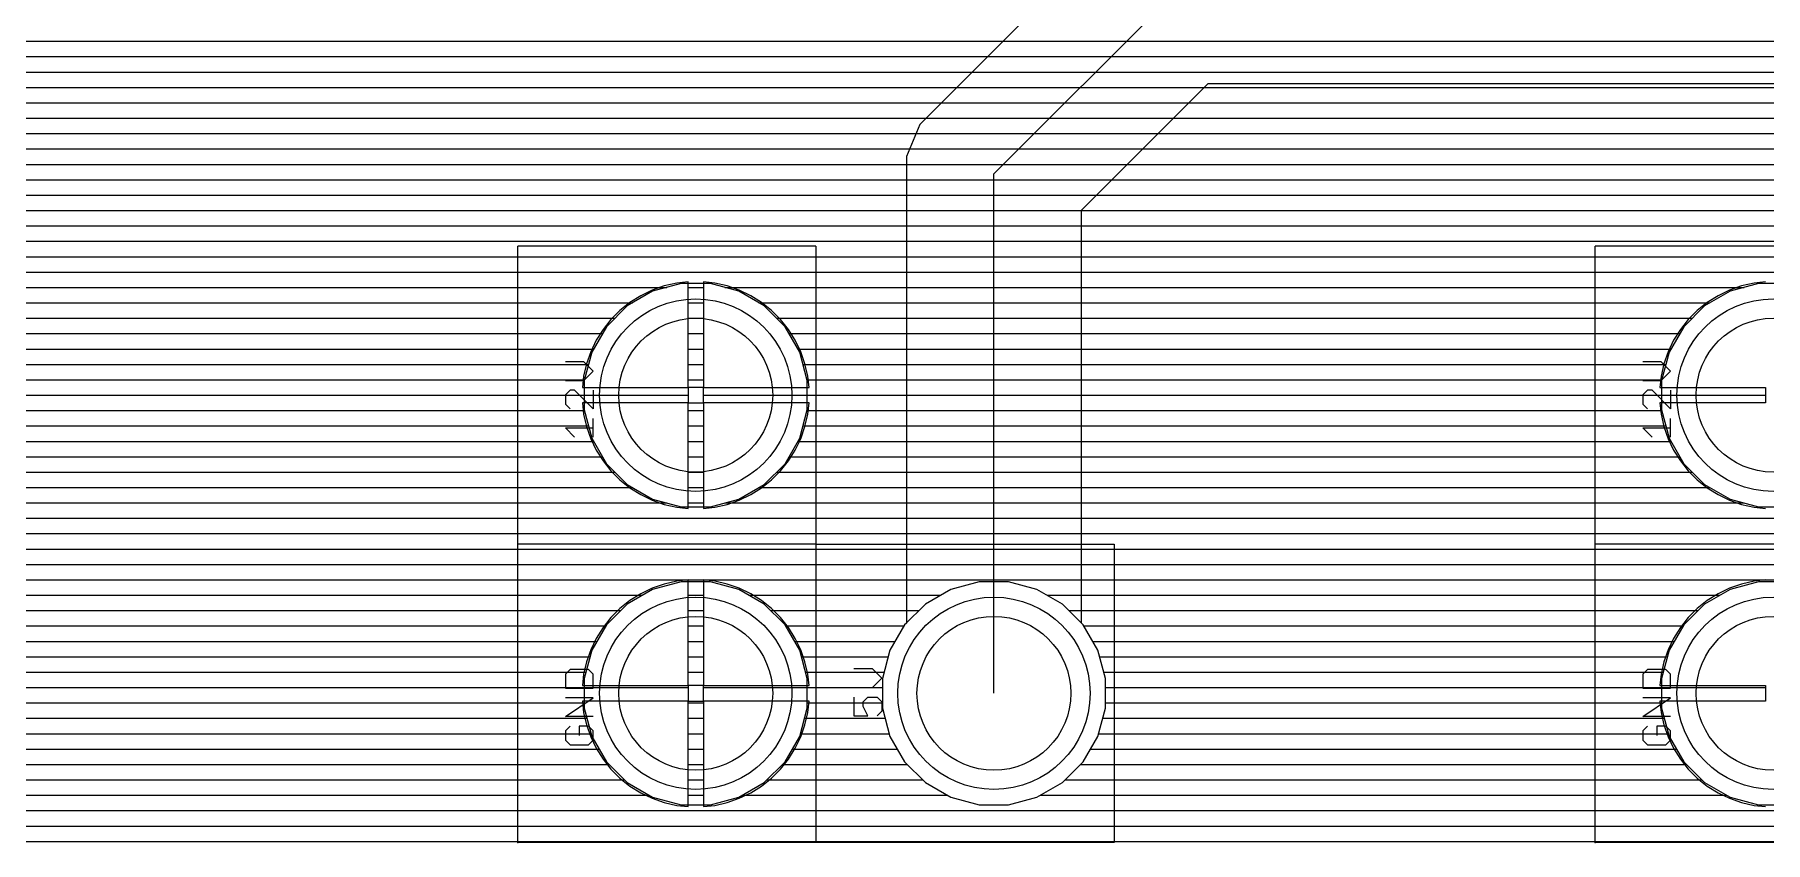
# Model space of a CAD drawing. Extents: x 0 to 5.05, y 0 to 8.75.
# Drawn here: x 1.378 to 3.177, y 3.135 to 3.975 of the extents above; entities that cross this region are included whole.
import ezdxf

# ---------------------------------------------------------------- set-up
doc = ezdxf.new("R2010")
doc.units = 0
for name, color, linetype in [('1', 22, 'CONTINUOUS'), ('16', 175, 'CONTINUOUS'), ('17', 82, 'CONTINUOUS'), ('21', 253, 'CONTINUOUS'), ('23', 7, 'CONTINUOUS'), ('44', 253, 'CONTINUOUS'), ('51', 253, 'CONTINUOUS')]:
    doc.layers.add(name, color=color, linetype=linetype)

# ---------------------------------------------------------------- blocks, each defined once
blk = doc.blocks.new('ROUNDP')
blk.add_circle((0, 0), 0.5)

msp = doc.modelspace()

# ---------------------------------------------------------------- linework, layer by layer
at = {"layer": '1'}
for p, q in [((2.441307, 4.025), (2.297854, 3.881547)), ((2.375, 3.83), (2.57, 4.025)), ((0.048, 3.968), (2.384307, 3.968)), ((0.048, 3.952), (2.368307, 3.952)), ((0.048, 3.936), (2.352307, 3.936)), ((2.466, 3.792307), (2.597693, 3.924)), ((2.597693, 3.924), (3.308101, 3.924)), ((0.048, 3.92), (2.336307, 3.92)), ((2.593693, 3.92), (3.404, 3.92)), ((0.676396, 3.904), (2.320307, 3.904)), ((0.705919, 3.888), (2.304307, 3.888)), ((2.561693, 3.888), (3.404, 3.888)), ((2.577693, 3.904), (3.404, 3.904)), ((0.722049, 3.872), (2.293899, 3.872)), ((2.297854, 3.881547), (2.284, 3.848101)), ((2.545693, 3.872), (3.404, 3.872)), ((0.733727, 3.856), (2.287272, 3.856)), ((2.529693, 3.856), (3.404, 3.856)), ((0.742964, 3.84), (2.284, 3.84)), ((2.284, 3.848101), (2.284, 3.363049)), ((2.513693, 3.84), (3.404, 3.84)), ((0.747321, 3.824), (2.284, 3.824)), ((2.375, 3.29), (2.375, 3.83)), ((2.497693, 3.824), (3.404, 3.824)), ((0.751, 3.808), (2.284, 3.808)), ((2.481693, 3.808), (3.404, 3.808)), ((0.751, 3.792), (2.284, 3.792)), ((2.466, 3.363049), (2.466, 3.792307)), ((2.466, 3.792), (3.404, 3.792)), ((0.750001, 3.776), (2.284, 3.776)), ((2.466, 3.776), (3.404, 3.776)), ((0.7395, 3.744), (2.284, 3.744)), ((0.745714, 3.76), (2.284, 3.76)), ((2.466, 3.76), (3.404, 3.76)), ((2.466, 3.744), (3.404, 3.744)), ((0.730263, 3.728), (2.284, 3.728)), ((2.466, 3.728), (3.404, 3.728)), ((0.716049, 3.712), (2.027804, 3.712)), ((2.019772, 3.709189), (2.007831, 3.703439)), ((2.032282, 3.713567), (2.019772, 3.709189)), ((2.045203, 3.716516), (2.032282, 3.713567)), ((2.057, 3.717845), (2.045203, 3.716516)), ((2.057, 3.608), (2.057, 3.717845)), ((2.057, 3.712), (2.073, 3.712)), ((2.073, 3.717845), (2.073, 3.608)), ((2.084797, 3.716516), (2.073, 3.717845)), ((2.097718, 3.713567), (2.084797, 3.716516)), ((2.110228, 3.709189), (2.097718, 3.713567)), ((2.102196, 3.712), (2.284, 3.712)), ((2.122169, 3.703439), (2.110228, 3.709189)), ((2.466, 3.712), (3.147804, 3.712)), ((3.139772, 3.709189), (3.127831, 3.703439)), ((3.152282, 3.713567), (3.139772, 3.709189)), ((3.165203, 3.716516), (3.152282, 3.713567)), ((3.177, 3.717845), (3.165203, 3.716516)), ((0.695527, 3.696), (1.996123, 3.696)), ((1.996609, 3.696388), (1.986247, 3.688124)), ((2.007831, 3.703439), (1.996609, 3.696388)), ((2.057, 3.696), (2.073, 3.696)), ((2.133391, 3.696388), (2.122169, 3.703439)), ((2.143753, 3.688124), (2.133391, 3.696388)), ((2.133877, 3.696), (2.284, 3.696)), ((2.466, 3.696), (3.116123, 3.696)), ((3.116609, 3.696388), (3.106247, 3.688124)), ((3.127831, 3.703439), (3.116609, 3.696388)), ((0.654004, 3.68), (1.978123, 3.68)), ((1.976876, 3.678753), (1.968612, 3.668391)), ((1.986247, 3.688124), (1.976876, 3.678753)), ((2.057, 3.68), (2.073, 3.68)), ((2.153124, 3.678753), (2.143753, 3.688124)), ((2.151877, 3.68), (2.284, 3.68)), ((2.161388, 3.668391), (2.153124, 3.678753)), ((2.466, 3.68), (3.098123, 3.68)), ((3.096876, 3.678753), (3.088612, 3.668391)), ((3.106247, 3.688124), (3.096876, 3.678753)), ((0.048, 3.664), (1.965853, 3.664)), ((1.961561, 3.657169), (1.95581, 3.645228)), ((1.968612, 3.668391), (1.961561, 3.657169)), ((2.057, 3.664), (2.073, 3.664)), ((2.168439, 3.657169), (2.161388, 3.668391)), ((2.164147, 3.664), (2.284, 3.664)), ((2.174189, 3.645228), (2.168439, 3.657169)), ((2.466, 3.664), (3.085853, 3.664)), ((3.081561, 3.657169), (3.07581, 3.645228)), ((3.088612, 3.668391), (3.081561, 3.657169)), ((0.048, 3.648), (1.957146, 3.648)), ((1.95581, 3.645228), (1.951433, 3.632718)), ((2.057, 3.648), (2.073, 3.648)), ((2.172854, 3.648), (2.284, 3.648)), ((2.178567, 3.632718), (2.174189, 3.645228)), ((2.466, 3.648), (3.077146, 3.648)), ((3.07581, 3.645228), (3.071433, 3.632718)), ((0.048, 3.632), (1.951269, 3.632)), ((1.948484, 3.619797), (1.947155, 3.608)), ((1.951433, 3.632718), (1.948484, 3.619797)), ((2.057, 3.632), (2.073, 3.632)), ((2.181516, 3.619797), (2.178567, 3.632718)), ((2.178731, 3.632), (2.284, 3.632)), ((2.182845, 3.608), (2.181516, 3.619797)), ((2.466, 3.632), (3.071269, 3.632)), ((3.068484, 3.619797), (3.067155, 3.608)), ((3.071433, 3.632718), (3.068484, 3.619797)), ((0.048, 3.616), (1.948056, 3.616)), ((0.654003, 3.6), (2.056999, 3.6)), ((1.947155, 3.608), (2.056999, 3.608)), ((2.056999, 3.608), (2.056999, 3.592)), ((2.057, 3.616), (2.073, 3.616)), ((2.073, 3.608), (2.057, 3.608)), ((2.073, 3.592), (2.073, 3.608)), ((2.073, 3.608), (2.182845, 3.608)), ((2.073, 3.6), (2.284, 3.6)), ((2.181944, 3.616), (2.284, 3.616)), ((2.466, 3.616), (3.068056, 3.616)), ((2.466, 3.6), (3.176999, 3.6)), ((3.067155, 3.608), (3.176999, 3.608)), ((3.176999, 3.608), (3.176999, 3.592)), ((0.695527, 3.584), (1.948056, 3.584)), ((2.056999, 3.592), (1.947155, 3.592)), ((1.947155, 3.592), (1.948484, 3.580203)), ((2.057, 3.482155), (2.057, 3.591999)), ((2.057, 3.591999), (2.073, 3.591999)), ((2.057, 3.584), (2.073, 3.584)), ((2.182845, 3.592), (2.073, 3.592)), ((2.073, 3.591999), (2.073, 3.482155)), ((2.181516, 3.580203), (2.182845, 3.592)), ((2.181944, 3.584), (2.284, 3.584)), ((2.466, 3.584), (3.068056, 3.584)), ((3.176999, 3.592), (3.067155, 3.592)), ((3.067155, 3.592), (3.068484, 3.580203)), ((0.716049, 3.568), (1.951269, 3.568)), ((1.948484, 3.580203), (1.951433, 3.567282)), ((1.951433, 3.567282), (1.95581, 3.554772)), ((2.057, 3.568), (2.073, 3.568)), ((2.174189, 3.554772), (2.178567, 3.567282)), ((2.178567, 3.567282), (2.181516, 3.580203)), ((2.178731, 3.568), (2.284, 3.568)), ((2.466, 3.568), (3.071269, 3.568)), ((3.068484, 3.580203), (3.071433, 3.567282)), ((3.071433, 3.567282), (3.07581, 3.554772)), ((0.730263, 3.552), (1.957145, 3.552)), ((1.95581, 3.554772), (1.961561, 3.542831)), ((2.057, 3.552), (2.073, 3.552)), ((2.168439, 3.542831), (2.174189, 3.554772)), ((2.172854, 3.552), (2.284, 3.552)), ((2.466, 3.552), (3.077145, 3.552)), ((3.07581, 3.554772), (3.081561, 3.542831)), ((0.7395, 3.536), (1.965853, 3.536)), ((1.961561, 3.542831), (1.968612, 3.531609)), ((1.968612, 3.531609), (1.976876, 3.521247)), ((2.057, 3.536), (2.073, 3.536)), ((2.153124, 3.521247), (2.161388, 3.531609)), ((2.161388, 3.531609), (2.168439, 3.542831)), ((2.164147, 3.536), (2.284, 3.536)), ((2.466, 3.536), (3.085853, 3.536)), ((3.081561, 3.542831), (3.088612, 3.531609)), ((3.088612, 3.531609), (3.096876, 3.521247)), ((0.745714, 3.52), (1.978123, 3.52)), ((1.976876, 3.521247), (1.986247, 3.511876)), ((1.986247, 3.511876), (1.996609, 3.503612)), ((2.057, 3.52), (2.073, 3.52)), ((2.133391, 3.503612), (2.143753, 3.511876)), ((2.143753, 3.511876), (2.153124, 3.521247)), ((2.151877, 3.52), (2.284, 3.52)), ((2.466, 3.52), (3.098123, 3.52)), ((3.096876, 3.521247), (3.106247, 3.511876)), ((3.106247, 3.511876), (3.116609, 3.503612)), ((0.750001, 3.504), (1.996123, 3.504)), ((1.996609, 3.503612), (2.007831, 3.496561)), ((2.007831, 3.496561), (2.019772, 3.49081)), ((2.019772, 3.49081), (2.032282, 3.486433)), ((2.057, 3.504), (2.073, 3.504)), ((2.097718, 3.486433), (2.110228, 3.49081)), ((2.110228, 3.49081), (2.122169, 3.496561)), ((2.122169, 3.496561), (2.133391, 3.503612)), ((2.133877, 3.504), (2.284, 3.504)), ((2.466, 3.504), (3.116123, 3.504)), ((3.116609, 3.503612), (3.127831, 3.496561)), ((3.127831, 3.496561), (3.139772, 3.49081)), ((3.139772, 3.49081), (3.152282, 3.486433)), ((0.751, 3.488), (2.027804, 3.488)), ((2.032282, 3.486433), (2.045203, 3.483484)), ((2.045203, 3.483484), (2.057, 3.482155)), ((2.057, 3.488), (2.073, 3.488)), ((2.073, 3.482155), (2.084797, 3.483484)), ((2.084797, 3.483484), (2.097718, 3.486433)), ((2.102196, 3.488), (2.284, 3.488)), ((2.466, 3.488), (3.147804, 3.488)), ((3.152282, 3.486433), (3.165203, 3.483484)), ((3.165203, 3.483484), (3.177, 3.482155)), ((0.747321, 3.456), (2.284, 3.456)), ((0.751, 3.472), (2.284, 3.472)), ((2.466, 3.472), (3.404, 3.472)), ((2.466, 3.456), (3.404, 3.456)), ((0.742964, 3.44), (2.284, 3.44)), ((2.466, 3.44), (3.404, 3.44)), ((0.733727, 3.424), (2.284, 3.424)), ((2.466, 3.424), (3.404, 3.424)), ((0.722049, 3.408), (2.284, 3.408)), ((2.049728, 3.406), (2.020226, 3.398095)), ((2.080272, 3.406), (2.049728, 3.406)), ((2.109774, 3.398095), (2.080272, 3.406)), ((2.466, 3.408), (3.404, 3.408)), ((3.169728, 3.406), (3.140226, 3.398095)), ((3.200272, 3.406), (3.169728, 3.406)), ((0.705919, 3.392), (2.009669, 3.392)), ((1.993774, 3.382823), (1.972177, 3.361226)), ((2.020226, 3.398095), (1.993774, 3.382823)), ((2.136226, 3.382823), (2.109774, 3.398095)), ((2.120331, 3.392), (2.284, 3.392)), ((2.157823, 3.361226), (2.136226, 3.382823)), ((2.466, 3.392), (3.129669, 3.392)), ((3.113774, 3.382823), (3.092177, 3.361226)), ((3.140226, 3.398095), (3.113774, 3.382823)), ((0.676396, 3.376), (1.986951, 3.376)), ((2.143049, 3.376), (2.284, 3.376)), ((2.466, 3.376), (3.106951, 3.376)), ((0.048, 3.36), (1.971469, 3.36)), ((1.972177, 3.361226), (1.956905, 3.334774)), ((2.173095, 3.334774), (2.157823, 3.361226)), ((2.158531, 3.36), (2.281469, 3.36)), ((2.282177, 3.361226), (2.266905, 3.334774)), ((2.284, 3.363049), (2.282177, 3.361226)), ((2.467823, 3.361226), (2.466, 3.363049)), ((2.483095, 3.334774), (2.467823, 3.361226)), ((2.468531, 3.36), (3.091469, 3.36)), ((3.092177, 3.361226), (3.076905, 3.334774)), ((0.048, 3.344), (1.962232, 3.344)), ((1.956905, 3.334774), (1.949, 3.305272)), ((2.167768, 3.344), (2.272232, 3.344)), ((2.181, 3.305272), (2.173095, 3.334774)), ((2.266905, 3.334774), (2.259, 3.305272)), ((2.477768, 3.344), (3.082232, 3.344)), ((2.491, 3.305272), (2.483095, 3.334774)), ((3.076905, 3.334774), (3.069, 3.305272)), ((0.048, 3.328), (1.95509, 3.328)), ((0.048, 3.312), (1.950803, 3.312)), ((2.17491, 3.328), (2.26509, 3.328)), ((2.179197, 3.312), (2.260803, 3.312)), ((2.48491, 3.328), (3.07509, 3.328)), ((2.489197, 3.312), (3.070803, 3.312)), ((0.048, 3.296), (1.949, 3.296)), ((1.949, 3.305272), (1.949, 3.274728)), ((2.181, 3.274728), (2.181, 3.305272)), ((2.181, 3.296), (2.259, 3.296)), ((2.259, 3.305272), (2.259, 3.274728)), ((2.491, 3.274728), (2.491, 3.305272)), ((2.491, 3.296), (3.069, 3.296)), ((3.069, 3.305272), (3.069, 3.274728)), ((0.685134, 3.28), (1.949, 3.28)), ((1.949, 3.274728), (1.956905, 3.245226)), ((2.173095, 3.245226), (2.181, 3.274728)), ((2.181, 3.28), (2.259, 3.28)), ((2.259, 3.274728), (2.266905, 3.245226)), ((2.483095, 3.245226), (2.491, 3.274728)), ((2.491, 3.28), (3.069, 3.28)), ((3.069, 3.274728), (3.076905, 3.245226)), ((0.710049, 3.264), (1.951875, 3.264)), ((2.178125, 3.264), (2.261875, 3.264)), ((2.488125, 3.264), (3.071875, 3.264)), ((0.726049, 3.248), (1.956162, 3.248)), ((1.956905, 3.245226), (1.972177, 3.218774)), ((2.157823, 3.218774), (2.173095, 3.245226)), ((2.173838, 3.248), (2.266162, 3.248)), ((2.266905, 3.245226), (2.282177, 3.218774)), ((2.467823, 3.218774), (2.483095, 3.245226)), ((2.483838, 3.248), (3.076162, 3.248)), ((3.076905, 3.245226), (3.092177, 3.218774)), ((0.736036, 3.232), (1.964541, 3.232)), ((2.165459, 3.232), (2.274541, 3.232)), ((2.475459, 3.232), (3.084541, 3.232)), ((0.744106, 3.216), (1.974951, 3.216)), ((1.972177, 3.218774), (1.993774, 3.197177)), ((2.136226, 3.197177), (2.157823, 3.218774)), ((2.155049, 3.216), (2.284951, 3.216)), ((2.282177, 3.218774), (2.303774, 3.197177)), ((2.446226, 3.197177), (2.467823, 3.218774)), ((2.465049, 3.216), (3.094951, 3.216)), ((3.092177, 3.218774), (3.113774, 3.197177)), ((0.748393, 3.2), (1.990951, 3.2)), ((1.993774, 3.197177), (2.020226, 3.181905)), ((2.109774, 3.181905), (2.136226, 3.197177)), ((2.139049, 3.2), (2.300951, 3.2)), ((2.303774, 3.197177), (2.330226, 3.181905)), ((2.419774, 3.181905), (2.446226, 3.197177)), ((2.449049, 3.2), (3.110951, 3.2)), ((3.113774, 3.197177), (3.140226, 3.181905)), ((0.751, 3.184), (2.016597, 3.184)), ((0.751, 3.168), (4.334, 3.168)), ((2.020226, 3.181905), (2.049728, 3.174)), ((2.049728, 3.174), (2.080272, 3.174)), ((2.080272, 3.174), (2.109774, 3.181905)), ((2.113403, 3.184), (2.326597, 3.184)), ((2.330226, 3.181905), (2.359728, 3.174)), ((2.359728, 3.174), (2.390272, 3.174)), ((2.390272, 3.174), (2.419774, 3.181905)), ((2.423403, 3.184), (3.136597, 3.184)), ((3.140226, 3.181905), (3.169728, 3.174)), ((3.169728, 3.174), (3.200272, 3.174)), ((0.748929, 3.152), (4.334, 3.152)), ((0.744642, 3.136), (4.334, 3.136))]:
    msp.add_line(p, q, dxfattribs=at)
at = {"layer": '16'}
for p, q in [((0.280693, 3.968), (4.334, 3.968)), ((0.296693, 3.952), (4.334, 3.952)), ((0.312693, 3.936), (4.334, 3.936)), ((0.328693, 3.92), (4.334, 3.92)), ((0.680621, 3.904), (4.334, 3.904)), ((0.707639, 3.888), (4.334, 3.888)), ((0.724522, 3.872), (4.334, 3.872)), ((0.736032, 3.856), (4.334, 3.856)), ((0.744269, 3.84), (4.334, 3.84)), ((0.749415, 3.824), (4.334, 3.824)), ((0.752282, 3.808), (4.334, 3.808)), ((0.643, 3.792), (4.334, 3.792)), ((0.751606, 3.776), (4.334, 3.776)), ((0.74141, 3.744), (4.334, 3.744)), ((0.747768, 3.76), (4.334, 3.76)), ((0.732262, 3.728), (4.334, 3.728)), ((0.718877, 3.712), (2.0348, 3.712)), ((2.020226, 3.708095), (1.993774, 3.692823)), ((2.049728, 3.716), (2.020226, 3.708095)), ((2.080272, 3.716), (2.049728, 3.716)), ((2.109774, 3.708095), (2.080272, 3.716)), ((2.0952, 3.712), (3.1548, 3.712)), ((2.136226, 3.692823), (2.109774, 3.708095)), ((3.140226, 3.708095), (3.113774, 3.692823)), ((3.169728, 3.716), (3.140226, 3.708095)), ((3.200272, 3.716), (3.169728, 3.716)), ((0.699233, 3.696), (1.999277, 3.696)), ((1.993774, 3.692823), (1.972177, 3.671226)), ((2.130723, 3.696), (3.119277, 3.696)), ((2.157823, 3.671226), (2.136226, 3.692823)), ((3.113774, 3.692823), (3.092177, 3.671226)), ((0.661439, 3.68), (1.980951, 3.68)), ((1.972177, 3.671226), (1.956905, 3.644774)), ((2.149049, 3.68), (3.100951, 3.68)), ((2.173095, 3.644774), (2.157823, 3.671226)), ((3.092177, 3.671226), (3.076905, 3.644774)), ((0.584693, 3.664), (1.968005, 3.664)), ((2.161995, 3.664), (3.088005, 3.664)), ((0.600693, 3.648), (1.958768, 3.648)), ((1.956905, 3.644774), (1.949, 3.615272)), ((2.171232, 3.648), (3.078768, 3.648)), ((2.181, 3.615272), (2.173095, 3.644774)), ((3.076905, 3.644774), (3.069, 3.615272)), ((0.616693, 3.632), (1.953482, 3.632)), ((2.176518, 3.632), (3.073482, 3.632)), ((0.632693, 3.616), (1.949195, 3.616)), ((0.654003, 3.6), (1.949, 3.6)), ((1.949, 3.615272), (1.949, 3.584728)), ((2.180805, 3.616), (3.069195, 3.616)), ((2.181, 3.584728), (2.181, 3.615272)), ((2.181, 3.6), (3.069, 3.6)), ((3.069, 3.615272), (3.069, 3.584728)), ((0.695527, 3.584), (1.949195, 3.584)), ((1.949, 3.584728), (1.956905, 3.555226)), ((2.173095, 3.555226), (2.181, 3.584728)), ((2.180805, 3.584), (3.069195, 3.584)), ((3.069, 3.584728), (3.076905, 3.555226)), ((0.716049, 3.568), (1.953482, 3.568)), ((2.176517, 3.568), (3.073482, 3.568)), ((0.730263, 3.552), (1.958767, 3.552)), ((1.956905, 3.555226), (1.972177, 3.528774)), ((2.157823, 3.528774), (2.173095, 3.555226)), ((2.171232, 3.552), (3.078767, 3.552)), ((3.076905, 3.555226), (3.092177, 3.528774)), ((0.7395, 3.536), (1.968005, 3.536)), ((1.972177, 3.528774), (1.993774, 3.507177)), ((2.136226, 3.507177), (2.157823, 3.528774)), ((2.161995, 3.536), (3.088005, 3.536)), ((3.092177, 3.528774), (3.113774, 3.507177)), ((0.745714, 3.52), (1.980951, 3.52)), ((2.149049, 3.52), (3.100951, 3.52)), ((0.750001, 3.504), (1.999277, 3.504)), ((1.993774, 3.507177), (2.020226, 3.491905)), ((2.020226, 3.491905), (2.049728, 3.484)), ((2.080272, 3.484), (2.109774, 3.491905)), ((2.109774, 3.491905), (2.136226, 3.507177)), ((2.130723, 3.504), (3.119277, 3.504)), ((3.113774, 3.507177), (3.140226, 3.491905)), ((3.140226, 3.491905), (3.169728, 3.484)), ((0.751, 3.488), (2.0348, 3.488)), ((2.049728, 3.484), (2.080272, 3.484)), ((2.0952, 3.488), (3.1548, 3.488)), ((3.169728, 3.484), (3.200272, 3.484)), ((0.747321, 3.456), (4.334, 3.456)), ((0.751, 3.472), (4.334, 3.472)), ((0.742964, 3.44), (4.334, 3.44)), ((0.733727, 3.424), (4.334, 3.424)), ((0.722049, 3.408), (4.334, 3.408)), ((2.032282, 3.403567), (2.019772, 3.399189)), ((2.045203, 3.406516), (2.032282, 3.403567)), ((2.057, 3.407845), (2.045203, 3.406516)), ((2.057, 3.298), (2.057, 3.407845)), ((2.084797, 3.406516), (2.073, 3.407845)), ((2.073, 3.407845), (2.073, 3.298)), ((2.097718, 3.403567), (2.084797, 3.406516)), ((2.110228, 3.399189), (2.097718, 3.403567)), ((2.359728, 3.406), (2.330226, 3.398095)), ((2.390272, 3.406), (2.359728, 3.406)), ((2.419774, 3.398095), (2.390272, 3.406)), ((3.152282, 3.403567), (3.139772, 3.399189)), ((3.165203, 3.406516), (3.152282, 3.403567)), ((3.177, 3.407845), (3.165203, 3.406516)), ((0.705919, 3.392), (2.005541, 3.392)), ((1.996609, 3.386388), (1.986247, 3.378124)), ((2.007831, 3.393439), (1.996609, 3.386388)), ((2.019772, 3.399189), (2.007831, 3.393439)), ((2.057, 3.392), (2.073, 3.392)), ((2.122169, 3.393439), (2.110228, 3.399189)), ((2.133391, 3.386388), (2.122169, 3.393439)), ((2.124459, 3.392), (2.319669, 3.392)), ((2.143753, 3.378124), (2.133391, 3.386388)), ((2.303774, 3.382823), (2.282177, 3.361226)), ((2.330226, 3.398095), (2.303774, 3.382823)), ((2.446226, 3.382823), (2.419774, 3.398095)), ((2.430331, 3.392), (3.125541, 3.392)), ((2.467823, 3.361226), (2.446226, 3.382823)), ((3.116609, 3.386388), (3.106247, 3.378124)), ((3.127831, 3.393439), (3.116609, 3.386388)), ((3.139772, 3.399189), (3.127831, 3.393439)), ((0.676396, 3.376), (1.984123, 3.376)), ((1.976876, 3.368753), (1.968612, 3.358391)), ((1.986247, 3.378124), (1.976876, 3.368753)), ((2.057, 3.376), (2.073, 3.376)), ((2.153124, 3.368753), (2.143753, 3.378124)), ((2.145877, 3.376), (2.296951, 3.376)), ((2.161388, 3.358391), (2.153124, 3.368753)), ((2.453049, 3.376), (3.104123, 3.376)), ((3.096876, 3.368753), (3.088612, 3.358391)), ((3.106247, 3.378124), (3.096876, 3.368753)), ((0.048, 3.36), (1.969896, 3.36)), ((1.961561, 3.347169), (1.95581, 3.335228)), ((1.968612, 3.358391), (1.961561, 3.347169)), ((2.057, 3.36), (2.073, 3.36)), ((2.160104, 3.36), (2.281469, 3.36)), ((2.168439, 3.347169), (2.161388, 3.358391)), ((2.174189, 3.335228), (2.168439, 3.347169)), ((2.282177, 3.361226), (2.266905, 3.334774)), ((2.483095, 3.334774), (2.467823, 3.361226)), ((2.468531, 3.36), (3.089896, 3.36)), ((3.081561, 3.347169), (3.07581, 3.335228)), ((3.088612, 3.358391), (3.081561, 3.347169)), ((0.048, 3.344), (1.960035, 3.344)), ((1.95581, 3.335228), (1.951433, 3.322718)), ((2.057, 3.344), (2.073, 3.344)), ((2.169965, 3.344), (2.272232, 3.344)), ((2.178567, 3.322718), (2.174189, 3.335228)), ((2.266905, 3.334774), (2.259, 3.305272)), ((2.477768, 3.344), (3.080035, 3.344)), ((2.491, 3.305272), (2.483095, 3.334774)), ((3.07581, 3.335228), (3.071433, 3.322718)), ((0.048, 3.328), (1.953281, 3.328)), ((0.048, 3.312), (1.948987, 3.312)), ((1.951433, 3.322718), (1.948484, 3.309797)), ((2.057, 3.328), (2.073, 3.328)), ((2.057, 3.312), (2.073, 3.312)), ((2.176719, 3.328), (2.26509, 3.328)), ((2.181516, 3.309797), (2.178567, 3.322718)), ((2.181013, 3.312), (2.260803, 3.312)), ((2.48491, 3.328), (3.073281, 3.328)), ((2.489197, 3.312), (3.068987, 3.312)), ((3.071433, 3.322718), (3.068484, 3.309797)), ((0.048, 3.296), (2.056999, 3.296)), ((1.948484, 3.309797), (1.947155, 3.298)), ((1.947155, 3.298), (2.056999, 3.298)), ((2.056999, 3.298), (2.056999, 3.282)), ((2.073, 3.298), (2.057, 3.298)), ((2.073, 3.282), (2.073, 3.298)), ((2.073, 3.298), (2.182845, 3.298)), ((2.073, 3.296), (2.259, 3.296)), ((2.182845, 3.298), (2.181516, 3.309797)), ((2.259, 3.305272), (2.259, 3.274728)), ((2.491, 3.274728), (2.491, 3.305272)), ((2.491, 3.296), (3.176999, 3.296)), ((3.068484, 3.309797), (3.067155, 3.298)), ((3.067155, 3.298), (3.176999, 3.298)), ((3.176999, 3.298), (3.176999, 3.282)), ((0.688927, 3.28), (1.94738, 3.28)), ((2.056999, 3.282), (1.947155, 3.282)), ((1.947155, 3.282), (1.948484, 3.270203)), ((2.057, 3.172155), (2.057, 3.281999)), ((2.057, 3.281999), (2.073, 3.281999)), ((2.057, 3.28), (2.073, 3.28)), ((2.182845, 3.282), (2.073, 3.282)), ((2.073, 3.281999), (2.073, 3.172155)), ((2.181516, 3.270203), (2.182845, 3.282)), ((2.18262, 3.28), (2.259, 3.28)), ((2.259, 3.274728), (2.266905, 3.245226)), ((2.483095, 3.245226), (2.491, 3.274728)), ((2.491, 3.28), (3.06738, 3.28)), ((3.176999, 3.282), (3.067155, 3.282)), ((3.067155, 3.282), (3.068484, 3.270203)), ((0.712655, 3.264), (1.9499, 3.264)), ((1.948484, 3.270203), (1.951433, 3.257282)), ((1.951433, 3.257282), (1.95581, 3.244772)), ((2.057, 3.264), (2.073, 3.264)), ((2.174189, 3.244772), (2.178567, 3.257282)), ((2.178567, 3.257282), (2.181516, 3.270203)), ((2.1801, 3.264), (2.261875, 3.264)), ((2.488125, 3.264), (3.0699, 3.264)), ((3.068484, 3.270203), (3.071433, 3.257282)), ((3.071433, 3.257282), (3.07581, 3.244772)), ((0.727712, 3.248), (1.954681, 3.248)), ((1.95581, 3.244772), (1.961561, 3.232831)), ((2.057, 3.248), (2.073, 3.248)), ((2.168439, 3.232831), (2.174189, 3.244772)), ((2.175319, 3.248), (2.266162, 3.248)), ((2.266905, 3.245226), (2.282177, 3.218774)), ((2.467823, 3.218774), (2.483095, 3.245226)), ((2.483838, 3.248), (3.074681, 3.248)), ((3.07581, 3.244772), (3.081561, 3.232831)), ((0.73852, 3.232), (1.962083, 3.232)), ((1.961561, 3.232831), (1.968612, 3.221609)), ((1.968612, 3.221609), (1.976876, 3.211247)), ((2.057, 3.232), (2.073, 3.232)), ((2.153124, 3.211247), (2.161388, 3.221609)), ((2.161388, 3.221609), (2.168439, 3.232831)), ((2.167917, 3.232), (2.274541, 3.232)), ((2.475459, 3.232), (3.082083, 3.232)), ((3.081561, 3.232831), (3.088612, 3.221609)), ((3.088612, 3.221609), (3.096876, 3.211247)), ((0.745669, 3.216), (1.973085, 3.216)), ((1.976876, 3.211247), (1.986247, 3.201876)), ((2.057, 3.216), (2.073, 3.216)), ((2.143753, 3.201876), (2.153124, 3.211247)), ((2.156914, 3.216), (2.284951, 3.216)), ((2.282177, 3.218774), (2.303774, 3.197177)), ((2.446226, 3.197177), (2.467823, 3.218774)), ((2.465049, 3.216), (3.093085, 3.216)), ((3.096876, 3.211247), (3.106247, 3.201876)), ((0.750328, 3.2), (1.988599, 3.2)), ((1.986247, 3.201876), (1.996609, 3.193612)), ((1.996609, 3.193612), (2.007831, 3.186561)), ((2.007831, 3.186561), (2.019772, 3.18081)), ((2.057, 3.2), (2.073, 3.2)), ((2.110228, 3.18081), (2.122169, 3.186561)), ((2.122169, 3.186561), (2.133391, 3.193612)), ((2.133391, 3.193612), (2.143753, 3.201876)), ((2.141401, 3.2), (2.300951, 3.2)), ((2.303774, 3.197177), (2.330226, 3.181905)), ((2.419774, 3.181905), (2.446226, 3.197177)), ((2.449049, 3.2), (3.108599, 3.2)), ((3.106247, 3.201876), (3.116609, 3.193612)), ((3.116609, 3.193612), (3.127831, 3.186561)), ((3.127831, 3.186561), (3.139772, 3.18081)), ((0.643, 3.168), (3.404, 3.168)), ((0.752733, 3.184), (2.013149, 3.184)), ((2.019772, 3.18081), (2.032282, 3.176433)), ((2.032282, 3.176433), (2.045203, 3.173484)), ((2.045203, 3.173484), (2.057, 3.172155)), ((2.057, 3.184), (2.073, 3.184)), ((2.073, 3.172155), (2.084797, 3.173484)), ((2.084797, 3.173484), (2.097718, 3.176433)), ((2.097718, 3.176433), (2.110228, 3.18081)), ((2.116851, 3.184), (2.326597, 3.184)), ((2.330226, 3.181905), (2.359728, 3.174)), ((2.359728, 3.174), (2.390272, 3.174)), ((2.390272, 3.174), (2.419774, 3.181905)), ((2.423403, 3.184), (3.133149, 3.184)), ((3.139772, 3.18081), (3.152282, 3.176433)), ((3.152282, 3.176433), (3.165203, 3.173484)), ((3.165203, 3.173484), (3.177, 3.172155)), ((0.750785, 3.152), (3.404, 3.152)), ((0.746369, 3.136), (3.404, 3.136))]:
    msp.add_line(p, q, dxfattribs=at)
at = {"layer": '21'}
for p, q in [((1.948825, 3.63478), (1.929475, 3.63478)), ((1.9585, 3.625105), (1.948825, 3.63478)), ((3.068825, 3.63478), (3.049475, 3.63478)), ((3.0785, 3.625105), (3.068825, 3.63478)), ((1.948825, 3.61543), (1.9585, 3.625105)), ((3.068825, 3.61543), (3.0785, 3.625105)), ((1.929475, 3.61543), (1.948825, 3.61543)), ((1.934313, 3.605315), (1.929475, 3.600477)), ((1.929475, 3.600477), (1.929475, 3.590803)), ((1.93915, 3.605315), (1.934313, 3.605315)), ((1.9585, 3.585965), (1.93915, 3.605315)), ((1.9585, 3.605315), (1.9585, 3.585965)), ((3.049475, 3.61543), (3.068825, 3.61543)), ((3.054313, 3.605315), (3.049475, 3.600477)), ((3.049475, 3.600477), (3.049475, 3.590803)), ((3.05915, 3.605315), (3.054313, 3.605315)), ((3.0785, 3.585965), (3.05915, 3.605315)), ((3.0785, 3.605315), (3.0785, 3.585965)), ((1.929475, 3.590803), (1.934313, 3.585965)), ((3.049475, 3.590803), (3.054313, 3.585965)), ((1.93915, 3.5565), (1.929475, 3.566175)), ((1.929475, 3.566175), (1.9585, 3.566175)), ((1.9585, 3.5565), (1.9585, 3.57585)), ((3.05915, 3.5565), (3.049475, 3.566175)), ((3.049475, 3.566175), (3.0785, 3.566175)), ((3.0785, 3.5565), (3.0785, 3.57585)), ((1.934313, 3.31478), (1.929475, 3.309943)), ((1.953663, 3.31478), (1.934313, 3.31478)), ((1.9585, 3.309943), (1.953663, 3.31478)), ((2.248825, 3.315315), (2.229475, 3.315315)), ((2.2585, 3.30564), (2.248825, 3.315315)), ((3.054313, 3.31478), (3.049475, 3.309943)), ((3.073663, 3.31478), (3.054313, 3.31478)), ((3.0785, 3.309943), (3.073663, 3.31478)), ((1.929475, 3.309943), (1.929475, 3.29543)), ((1.929475, 3.29543), (1.9585, 3.29543)), ((1.9585, 3.29543), (1.9585, 3.309943)), ((2.229475, 3.295965), (2.248825, 3.295965)), ((2.248825, 3.295965), (2.2585, 3.30564)), ((3.049475, 3.309943), (3.049475, 3.29543)), ((3.049475, 3.29543), (3.0785, 3.29543)), ((3.0785, 3.29543), (3.0785, 3.309943)), ((1.929475, 3.265965), (1.9585, 3.285315)), ((1.9585, 3.285315), (1.929475, 3.285315)), ((2.229475, 3.28585), (2.229475, 3.2665)), ((2.23915, 3.281012), (2.243988, 3.28585)), ((2.23915, 3.276175), (2.23915, 3.281012)), ((2.243988, 3.2665), (2.23915, 3.276175)), ((2.243988, 3.28585), (2.253663, 3.28585)), ((2.253663, 3.28585), (2.2585, 3.281012)), ((2.2585, 3.281012), (2.2585, 3.271337)), ((3.049475, 3.265965), (3.0785, 3.285315)), ((3.0785, 3.285315), (3.049475, 3.285315)), ((1.9585, 3.265965), (1.929475, 3.265965)), ((2.229475, 3.2665), (2.243988, 3.2665)), ((2.2585, 3.271337), (2.253663, 3.2665)), ((3.0785, 3.265965), (3.049475, 3.265965)), ((1.934313, 3.25585), (1.929475, 3.251012)), ((1.929475, 3.251012), (1.929475, 3.241337)), ((1.929475, 3.241337), (1.934313, 3.2365)), ((1.953663, 3.25585), (1.943988, 3.25585)), ((1.943988, 3.25585), (1.943988, 3.246175)), ((1.9585, 3.251012), (1.953663, 3.25585)), ((1.953663, 3.2365), (1.9585, 3.241337)), ((1.9585, 3.241337), (1.9585, 3.251012)), ((3.054313, 3.25585), (3.049475, 3.251012)), ((3.049475, 3.251012), (3.049475, 3.241337)), ((3.049475, 3.241337), (3.054313, 3.2365)), ((3.073663, 3.25585), (3.063988, 3.25585)), ((3.063988, 3.25585), (3.063988, 3.246175)), ((3.0785, 3.251012), (3.073663, 3.25585)), ((3.073663, 3.2365), (3.0785, 3.241337)), ((3.0785, 3.241337), (3.0785, 3.251012)), ((1.934313, 3.2365), (1.953663, 3.2365)), ((3.054313, 3.2365), (3.073663, 3.2365))]:
    msp.add_line(p, q, dxfattribs=at)
at = {"layer": '23'}
for p in [(1.88, 3.135), (3, 3.135)]:
    msp.add_point(p, dxfattribs=at)
at = {"layer": '44'}
for centre in [(2.065, 3.6), (3.185, 3.6), (2.065, 3.29), (2.375, 3.29), (3.185, 3.29)]:
    msp.add_circle(centre, 0.08, dxfattribs=at)
at = {"layer": '51'}
for p, q in [((1.88, 3.445), (1.88, 3.755)), ((2.19, 3.755), (1.88, 3.755)), ((2.19, 3.755), (2.19, 3.445)), ((3, 3.445), (3, 3.755)), ((3.31, 3.755), (3, 3.755)), ((1.88, 3.135), (1.88, 3.445)), ((2.19, 3.445), (1.88, 3.445)), ((2.19, 3.445), (2.19, 3.135)), ((2.19, 3.445), (2.5, 3.445)), ((2.5, 3.445), (2.5, 3.135)), ((3, 3.135), (3, 3.445)), ((3.31, 3.445), (3, 3.445)), ((2.19, 3.135), (1.88, 3.135)), ((2.5, 3.135), (2.19, 3.135)), ((3.31, 3.135), (3, 3.135))]:
    msp.add_line(p, q, dxfattribs=at)

# ---------------------------------------------------------------- block references
at = {"layer": '17', "xscale": 0.2, "yscale": 0.2}
for p in [(2.065, 3.6), (2.065, 3.6), (3.185, 3.6), (3.185, 3.6)]:
    msp.add_blockref('ROUNDP', p, dxfattribs=at)
at = {"layer": '17', "xscale": 0.2, "yscale": 0.2, "rotation": 90}
for p in [(2.065, 3.29), (2.065, 3.29), (2.375, 3.29), (2.375, 3.29), (3.185, 3.29), (3.185, 3.29)]:
    msp.add_blockref('ROUNDP', p, dxfattribs=at)

doc.saveas('drawing.dxf')
